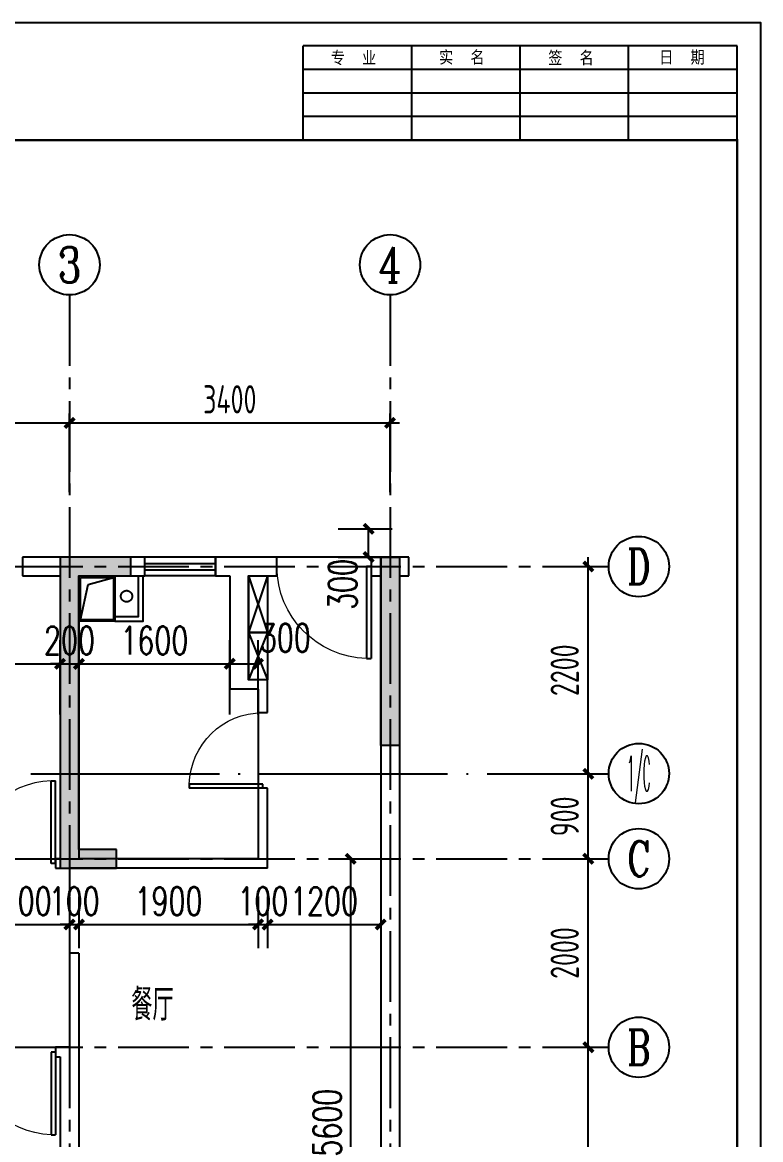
# Model space of a CAD drawing. Header units: millimetres. Extents: x -133666 to 880576, y -269375 to 86941.
# Drawn here: x 29374 to 37204, y -11248 to 605 of the extents above; entities that cross this region are included whole.
import ezdxf
from ezdxf.enums import TextEntityAlignment as Align

# ---------------------------------------------------------------- set-up
doc = ezdxf.new("R2010")
doc.units = ezdxf.units.MM
doc.header["$LTSCALE"] = 1000
for name, pattern in [('6#轴网(1-4)20181120$0$11 12 17 18 19 20 21 22-ZW$0$DOTE', [2.42, 2, -0.2, 0.02, -0.2]), ('CENTER', [50.8, 31.75, -6.35, 6.35, -6.35]), ('CENTER2', [1.125, 0.75, -0.125, 0.125, -0.125]), ('PS', [3200, 1500, -200, 1500])]:
    doc.linetypes.add(name, pattern=pattern)
doc.layers.get('0').update_dxf_attribs({"linetype": 'CONTINUOUS'})
doc.layers.get('Defpoints').update_dxf_attribs({"color": 6, "linetype": 'CONTINUOUS'})
for name, color, linetype in [('6#轴网(1-4)20181120$0$11 12 17 18 19 20 21 22-ZW$0$AXIS_轴号_A', 8, 'CONTINUOUS'), ('6#轴网(1-4)20181120$0$11 12 17 18 19 20 21 22-ZW$0$AXIS_轴文_A', 8, 'CONTINUOUS'), ('6#轴网(1-4)20181120$0$11 12 17 18 19 20 21 22-ZW$0$AXIS_轴线_A', 8, '6#轴网(1-4)20181120$0$11 12 17 18 19 20 21 22-ZW$0$DOTE'), ('6#轴网(1-4)20181120$0$AXIS_TEXT', 8, 'CONTINUOUS'), ('A-FUR', 8, 'CONTINUOUS'), ('A-烟气道', 105, 'CONTINUOUS'), ('A-第三道尺寸线', 105, 'CONTINUOUS'), ('AXIS', 253, 'CENTER'), ('BORDER', 7, 'CONTINUOUS'), ('DIM', 3, 'CONTINUOUS'), ('PS', 6, 'PS'), ('PUB_HATCH', 8, 'CONTINUOUS'), ('PUB_TEXT', 7, 'CONTINUOUS'), ('TEXT', 7, 'CONTINUOUS'), ('TQ', 7, 'CONTINUOUS'), ('WALL', 2, 'CONTINUOUS'), ('WINDOW', 4, 'CONTINUOUS'), ('剪力墙', 6, 'CONTINUOUS')]:
    doc.layers.add(name, color=color, linetype=linetype)
doc.styles.add('6#轴网(1-4)20181120$0$11 12 17 18 19 20 21 22-ZW$0$_TCH_AXIS', font='COMPLEX', dxfattribs={"bigfont": 'GBCBIG'})
doc.styles.add('6#轴网(1-4)20181120$0$COMPLEX', font='COMPLEX')
doc.styles.add('_TCH_DIM_T3', font='SIMPLEX.shx', dxfattribs={"width": 0.705882, "bigfont": 'GBCBIG.shx'})
doc.styles.get("Standard").update_dxf_attribs({"font": 'tssdeng.shx', "bigfont": 'tssdchn.shx'})
doc.styles.add('TSSD_NORM', font='tssdeng.shx', dxfattribs={"bigfont": 'hztxt.shx'})
doc.styles.add('ZZ', font='tssdeng.shx', dxfattribs={"width": 0.7, "bigfont": 'tssdchn.shx'})
doc.dimstyles.new('_TCH_ARCH&&100', dxfattribs={"dimtxt": 297.5, "dimasz": 100, "dimexe": 250, "dimexo": 300, "dimgap": 100, "dimtad": 1, "dimdec": 0, "dimzin": 0, "dimdsep": 46, "dimtxsty": '_TCH_DIM_T3', "dimblk": 'ARCHTICK', "dimcen": 0.09, "dimclrt": 7, "dimazin": 2, "dimtfac": 1, "dimtdec": 0, "dimtix": 1, "dimtmove": 2, "dimatfit": 3, "dimfxl": 0, "dimtolj": 1, "dimtzin": 0, "dimarcsym": 0})
doc.dimstyles.new('TSSD_100_100', dxfattribs={"dimtxt": 300, "dimasz": 100, "dimexe": 100, "dimexo": 250, "dimgap": 100, "dimtad": 1, "dimdec": 0, "dimzin": 0, "dimdsep": 46, "dimtxsty": 'ZZ', "dimblk": 'ARCHTICK', "dimcen": 0, "dimdle": 100, "dimclrd": 256, "dimclrt": 7, "dimadec": 0, "dimazin": 0, "dimtfac": 1, "dimtdec": 0, "dimtix": 1, "dimtmove": 2, "dimatfit": 3, "dimfxl": 0, "dimtolj": 1, "dimtzin": 0, "dimarcsym": 0})

# ---------------------------------------------------------------- blocks, each defined once
blk = doc.blocks.new('_ArchTick')
at = {"color": 0, "linetype": 'ByBlock', "const_width": 0.4}
blk.add_lwpolyline([(-0.5, -0.5), (0.5, 0.5)], dxfattribs=at)
blk = doc.blocks.new('*D822')
at = {"layer": 'A-第三道尺寸线', "color": 0, "lineweight": -2, "transparency": 16777216}
for p, q in [((32724, -4769), (33296, -4769)), ((33046, -5069), (33046, -4769)), ((32724, -5069), (33296, -5069))]:
    blk.add_line(p, q, dxfattribs=at)
at = {"layer": 'Defpoints', "color": 0, "transparency": 16777216}
for p in [(32424, -4769), (33046, -4769), (32424, -5069)]:
    blk.add_point(p, dxfattribs=at)
at = {"layer": 'A-第三道尺寸线', "color": 0, "lineweight": -2, "transparency": 16777216, "xscale": 100, "yscale": 100, "zscale": 100}
for p, rotation in [((33046, -4769), 90), ((33046, -5069), 270)]:
    blk.add_blockref('_ArchTick', p, dxfattribs=dict(at, rotation=rotation))
at = {"layer": 'A-第三道尺寸线', "color": 7, "transparency": 16777216, "insert": (32771, -5358), "char_height": 297.5, "attachment_point": 5, "rotation": 90, "style": '_TCH_DIM_T3'}
blk.add_mtext('\\A1;300', dxfattribs=at)
blk = doc.blocks.new('6#轴网(1-4)20181120$0$_AXISO')
at = {"color": 8}
blk.add_circle((0, 0), 0.5, dxfattribs=at)
at = {"layer": '6#轴网(1-4)20181120$0$AXIS_TEXT', "color": 8, "style": '6#轴网(1-4)20181120$0$COMPLEX', "width": 1.041667}
blk.add_attdef('A', text='', height=0.56, dxfattribs=at).set_placement((-0.25, -0.28), (0.25, -0.28), align=Align.FIT)
blk = doc.blocks.new('*D353')
at = {"layer": 'Defpoints', "color": 0, "transparency": 16777216}
for p in [(6800, 10424), (3400, 9440), (6800, 9440)]:
    blk.add_point(p, dxfattribs=at)
at = {"layer": 'DIM', "color": 0, "lineweight": -2, "transparency": 16777216}
for p, q in [((3400, 9690), (3400, 10524)), ((6800, 9690), (6800, 10524))]:
    blk.add_line(p, q, dxfattribs=at)
at = {"layer": 'DIM', "lineweight": -2, "transparency": 16777216}
blk.add_line((3300, 10424), (6900, 10424), dxfattribs=at)
at = {"layer": 'DIM', "lineweight": -2, "transparency": 16777216, "xscale": 100, "yscale": 100, "zscale": 100, "rotation": 180}
blk.add_blockref('_ArchTick', (3400, 10424), dxfattribs=at)
at = {"layer": 'DIM', "lineweight": -2, "transparency": 16777216, "xscale": 100, "yscale": 100, "zscale": 100}
blk.add_blockref('_ArchTick', (6800, 10424), dxfattribs=at)
at = {"layer": 'DIM', "color": 7, "transparency": 16777216, "insert": (5100, 10674), "char_height": 300, "attachment_point": 5, "style": 'ZZ'}
blk.add_mtext('\\A1;3400', dxfattribs=at)
blk = doc.blocks.new('*D355')
at = {"layer": 'Defpoints', "color": 0, "transparency": 16777216}
for p in [(8739, 3800), (8902, 3800), (8739, 100)]:
    blk.add_point(p, dxfattribs=at)
at = {"layer": 'DIM', "lineweight": -2, "transparency": 16777216}
blk.add_line((8902, 0), (8902, 3900), dxfattribs=at)
at = {"layer": 'DIM', "color": 0, "lineweight": -2, "transparency": 16777216}
for p, q in [((8989, 3800), (9002, 3800)), ((8989, 100), (9002, 100))]:
    blk.add_line(p, q, dxfattribs=at)
at = {"layer": 'DIM', "lineweight": -2, "transparency": 16777216, "xscale": 100, "yscale": 100, "zscale": 100}
for p, rotation in [((8902, 3800), 90), ((8902, 100), 270)]:
    blk.add_blockref('_ArchTick', p, dxfattribs=dict(at, rotation=rotation))
at = {"layer": 'DIM', "color": 7, "transparency": 16777216, "insert": (8652, 1950), "char_height": 300, "attachment_point": 5, "rotation": 90, "style": 'ZZ'}
blk.add_mtext('\\A1;3700', dxfattribs=at)
blk = doc.blocks.new('*D356')
at = {"layer": 'Defpoints', "color": 0, "transparency": 16777216}
for p in [(8739, 5800), (8902, 5800), (8739, 3800)]:
    blk.add_point(p, dxfattribs=at)
at = {"layer": 'DIM', "lineweight": -2, "transparency": 16777216}
blk.add_line((8902, 3700), (8902, 5900), dxfattribs=at)
at = {"layer": 'DIM', "color": 0, "lineweight": -2, "transparency": 16777216}
for p, q in [((8989, 5800), (9002, 5800)), ((8989, 3800), (9002, 3800))]:
    blk.add_line(p, q, dxfattribs=at)
at = {"layer": 'DIM', "lineweight": -2, "transparency": 16777216, "xscale": 100, "yscale": 100, "zscale": 100}
for p, rotation in [((8902, 5800), 90), ((8902, 3800), 270)]:
    blk.add_blockref('_ArchTick', p, dxfattribs=dict(at, rotation=rotation))
at = {"layer": 'DIM', "color": 7, "transparency": 16777216, "insert": (8652, 4800), "char_height": 300, "attachment_point": 5, "rotation": 90, "style": 'ZZ'}
blk.add_mtext('\\A1;2000', dxfattribs=at)
blk = doc.blocks.new('*D357')
at = {"layer": 'Defpoints', "color": 0, "transparency": 16777216}
for p in [(8739, 6700), (8902, 6700), (8739, 5800)]:
    blk.add_point(p, dxfattribs=at)
at = {"layer": 'DIM', "lineweight": -2, "transparency": 16777216}
blk.add_line((8902, 5700), (8902, 6800), dxfattribs=at)
at = {"layer": 'DIM', "color": 0, "lineweight": -2, "transparency": 16777216}
for p, q in [((8989, 6700), (9002, 6700)), ((8989, 5800), (9002, 5800))]:
    blk.add_line(p, q, dxfattribs=at)
at = {"layer": 'DIM', "lineweight": -2, "transparency": 16777216, "xscale": 100, "yscale": 100, "zscale": 100}
for p, rotation in [((8902, 6700), 90), ((8902, 5800), 270)]:
    blk.add_blockref('_ArchTick', p, dxfattribs=dict(at, rotation=rotation))
at = {"layer": 'DIM', "color": 7, "transparency": 16777216, "insert": (8652, 6250), "char_height": 300, "attachment_point": 5, "rotation": 90, "style": 'ZZ'}
blk.add_mtext('\\A1;900', dxfattribs=at)
blk = doc.blocks.new('*D358')
at = {"layer": 'Defpoints', "color": 0, "transparency": 16777216}
for p in [(8739, 8900), (8902, 8900), (8739, 6700)]:
    blk.add_point(p, dxfattribs=at)
at = {"layer": 'DIM', "lineweight": -2, "transparency": 16777216}
blk.add_line((8902, 6600), (8902, 9000), dxfattribs=at)
at = {"layer": 'DIM', "color": 0, "lineweight": -2, "transparency": 16777216}
for p, q in [((8989, 8900), (9002, 8900)), ((8989, 6700), (9002, 6700))]:
    blk.add_line(p, q, dxfattribs=at)
at = {"layer": 'DIM', "lineweight": -2, "transparency": 16777216, "xscale": 100, "yscale": 100, "zscale": 100}
for p, rotation in [((8902, 8900), 90), ((8902, 6700), 270)]:
    blk.add_blockref('_ArchTick', p, dxfattribs=dict(at, rotation=rotation))
at = {"layer": 'DIM', "color": 7, "transparency": 16777216, "insert": (8652, 7800), "char_height": 300, "attachment_point": 5, "rotation": 90, "style": 'ZZ'}
blk.add_mtext('\\A1;2200', dxfattribs=at)
blk = doc.blocks.new('*D360')
at = {"layer": 'Defpoints', "color": 0, "transparency": 16777216}
for p in [(3400, 10424), (800, 9440), (3400, 9440)]:
    blk.add_point(p, dxfattribs=at)
at = {"layer": 'DIM', "color": 0, "lineweight": -2, "transparency": 16777216}
for p, q in [((800, 9690), (800, 10524)), ((3400, 9690), (3400, 10524))]:
    blk.add_line(p, q, dxfattribs=at)
at = {"layer": 'DIM', "lineweight": -2, "transparency": 16777216}
blk.add_line((700, 10424), (3500, 10424), dxfattribs=at)
at = {"layer": 'DIM', "lineweight": -2, "transparency": 16777216, "xscale": 100, "yscale": 100, "zscale": 100, "rotation": 180}
blk.add_blockref('_ArchTick', (800, 10424), dxfattribs=at)
at = {"layer": 'DIM', "lineweight": -2, "transparency": 16777216, "xscale": 100, "yscale": 100, "zscale": 100}
blk.add_blockref('_ArchTick', (3400, 10424), dxfattribs=at)
at = {"layer": 'DIM', "color": 7, "transparency": 16777216, "insert": (2100, 10674), "char_height": 300, "attachment_point": 5, "style": 'ZZ'}
blk.add_mtext('\\A1;2600', dxfattribs=at)
blk = doc.blocks.new('_TSHQ_H')
at = {"layer": 'TQ'}
for p, q in [((-92, 0), (-92, 20)), ((0, 20), (-92, 20)), ((-69, 0), (-69, 20)), ((-46, 0), (-46, 20)), ((-23, 0), (-23, 20)), ((0, 0), (0, 20)), ((0, 15), (-92, 15)), ((0, 10), (-92, 10)), ((0, 5), (-92, 5))]:
    blk.add_line(p, q, dxfattribs=at)
at = {"layer": 'TEXT', "style": 'TSSD_NORM'}
for s, p in [('专  业', (-81.37, 15.89)), ('实  名', (-58.38, 16)), ('签  名', (-35.23, 15.89)), ('日  期', (-11.69, 16))]:
    blk.add_text(s, height=3, dxfattribs=at).set_placement(p, align=Align.CENTER)
blk = doc.blocks.new('B20190319225928')
at = {"layer": 'BORDER'}
blk.add_lwpolyline([(0, 0), (0, 29700), (42000, 29700), (42000, 0)], close=True, dxfattribs=at)
at = {"layer": 'BORDER', "const_width": 50}
blk.add_lwpolyline([(2500, 500), (2500, 29200), (41500, 29200), (41500, 500)], close=True, dxfattribs=at)
at = {"layer": 'BORDER', "xscale": 100, "yscale": 100, "zscale": 100, "rotation": 90}
blk.add_blockref('_TSHQ_H', (2500, 29200), dxfattribs=at)
blk = doc.blocks.new('$DorLib2D$00000001')
for p, q in [((0.45, 0.975), (0.5, 0.975)), ((0.45, 0), (0.45, 0.975)), ((0.5, 0), (0.5, 0.975)), ((0.5, 0), (0.45, 0))]:
    blk.add_line(p, q)
at = {"lineweight": 13}
blk.add_arc((0.475, 0), 0.975, 91.4693, 180, dxfattribs=at)
blk = doc.blocks.new('$TCHSYS$WIN2D')
for p, q in [((-0.5, 0.5), (0.5, 0.5)), ((-0.5, 0.5), (-0.5, -0.5)), ((0.5, 0.5), (0.5, -0.5)), ((0.5, 0.167), (-0.5, 0.167)), ((0.5, -0.167), (-0.5, -0.167)), ((-0.5, -0.5), (0.5, -0.5))]:
    blk.add_line(p, q)
blk = doc.blocks.new('*D826')
at = {"layer": 'A-第三道尺寸线', "color": 0, "lineweight": -2, "transparency": 16777216}
for p, q in [((32620, -8269), (33106, -8269)), ((32856, -13869), (32856, -8269)), ((32620, -13869), (33106, -13869))]:
    blk.add_line(p, q, dxfattribs=at)
at = {"layer": 'Defpoints', "color": 0, "transparency": 16777216}
for p in [(32320, -8269), (32856, -8269), (32320, -13869)]:
    blk.add_point(p, dxfattribs=at)
at = {"layer": 'A-第三道尺寸线', "color": 0, "lineweight": -2, "transparency": 16777216, "xscale": 100, "yscale": 100, "zscale": 100}
for p, rotation in [((32856, -8269), 90), ((32856, -13869), 270)]:
    blk.add_blockref('_ArchTick', p, dxfattribs=dict(at, rotation=rotation))
at = {"layer": 'A-第三道尺寸线', "color": 7, "transparency": 16777216, "insert": (32607, -11069), "char_height": 297.5, "attachment_point": 5, "rotation": 90, "style": '_TCH_DIM_T3'}
blk.add_mtext('\\A1;5600', dxfattribs=at)
blk = doc.blocks.new('*D827')
at = {"layer": 'A-第三道尺寸线', "color": 0, "lineweight": -2, "transparency": 16777216}
for p, q in [((27374, -6739), (27374, -5951)), ((29774, -6739), (29774, -5951)), ((27374, -6201), (29774, -6201))]:
    blk.add_line(p, q, dxfattribs=at)
at = {"layer": 'Defpoints', "color": 0, "transparency": 16777216}
for p in [(29774, -6201), (27374, -7039), (29774, -7039)]:
    blk.add_point(p, dxfattribs=at)
at = {"layer": 'A-第三道尺寸线', "color": 0, "lineweight": -2, "transparency": 16777216, "xscale": 100, "yscale": 100, "zscale": 100, "rotation": 180}
blk.add_blockref('_ArchTick', (27374, -6201), dxfattribs=at)
at = {"layer": 'A-第三道尺寸线', "color": 0, "lineweight": -2, "transparency": 16777216, "xscale": 100, "yscale": 100, "zscale": 100}
blk.add_blockref('_ArchTick', (29774, -6201), dxfattribs=at)
at = {"layer": 'A-第三道尺寸线', "color": 7, "transparency": 16777216, "insert": (28574, -5952), "char_height": 297.5, "attachment_point": 5, "style": '_TCH_DIM_T3'}
blk.add_mtext('\\A1;2400', dxfattribs=at)
blk = doc.blocks.new('*D828')
at = {"layer": 'A-第三道尺寸线', "color": 0, "lineweight": -2, "transparency": 16777216}
for p, q in [((29774, -6739), (29774, -5951)), ((29974, -6739), (29974, -5951)), ((29774, -6201), (29674, -6201)), ((29774, -6201), (29974, -6201)), ((29974, -6201), (30074, -6201))]:
    blk.add_line(p, q, dxfattribs=at)
at = {"layer": 'Defpoints', "color": 0, "transparency": 16777216}
for p in [(29974, -6201), (29774, -7039), (29974, -7039)]:
    blk.add_point(p, dxfattribs=at)
at = {"layer": 'A-第三道尺寸线', "color": 0, "lineweight": -2, "transparency": 16777216, "xscale": 100, "yscale": 100, "zscale": 100}
blk.add_blockref('_ArchTick', (29774, -6201), dxfattribs=at)
at = {"layer": 'A-第三道尺寸线', "color": 0, "lineweight": -2, "transparency": 16777216, "xscale": 100, "yscale": 100, "zscale": 100, "rotation": 180}
blk.add_blockref('_ArchTick', (29974, -6201), dxfattribs=at)
at = {"layer": 'A-第三道尺寸线', "color": 7, "transparency": 16777216, "insert": (29874, -5952), "char_height": 297.5, "attachment_point": 5, "style": '_TCH_DIM_T3'}
blk.add_mtext('\\A1;200', dxfattribs=at)
blk = doc.blocks.new('*D829')
at = {"layer": 'A-第三道尺寸线', "color": 0, "lineweight": -2, "transparency": 16777216}
for p, q in [((29974, -6739), (29974, -5951)), ((31574, -6739), (31574, -5951)), ((29974, -6201), (31574, -6201))]:
    blk.add_line(p, q, dxfattribs=at)
at = {"layer": 'Defpoints', "color": 0, "transparency": 16777216}
for p in [(31574, -6201), (29974, -7039), (31574, -7039)]:
    blk.add_point(p, dxfattribs=at)
at = {"layer": 'A-第三道尺寸线', "color": 0, "lineweight": -2, "transparency": 16777216, "xscale": 100, "yscale": 100, "zscale": 100, "rotation": 180}
blk.add_blockref('_ArchTick', (29974, -6201), dxfattribs=at)
at = {"layer": 'A-第三道尺寸线', "color": 0, "lineweight": -2, "transparency": 16777216, "xscale": 100, "yscale": 100, "zscale": 100}
blk.add_blockref('_ArchTick', (31574, -6201), dxfattribs=at)
at = {"layer": 'A-第三道尺寸线', "color": 7, "transparency": 16777216, "insert": (30774, -5952), "char_height": 297.5, "attachment_point": 5, "style": '_TCH_DIM_T3'}
blk.add_mtext('\\A1;1600', dxfattribs=at)
blk = doc.blocks.new('*D830')
at = {"layer": 'A-第三道尺寸线', "color": 0, "lineweight": -2, "transparency": 16777216}
for p, q in [((31574, -6739), (31574, -5951)), ((31874, -6739), (31874, -5951)), ((31574, -6201), (31874, -6201))]:
    blk.add_line(p, q, dxfattribs=at)
at = {"layer": 'Defpoints', "color": 0, "transparency": 16777216}
for p in [(31874, -6201), (31574, -7039), (31874, -7039)]:
    blk.add_point(p, dxfattribs=at)
at = {"layer": 'A-第三道尺寸线', "color": 0, "lineweight": -2, "transparency": 16777216, "xscale": 100, "yscale": 100, "zscale": 100, "rotation": 180}
blk.add_blockref('_ArchTick', (31574, -6201), dxfattribs=at)
at = {"layer": 'A-第三道尺寸线', "color": 0, "lineweight": -2, "transparency": 16777216, "xscale": 100, "yscale": 100, "zscale": 100}
blk.add_blockref('_ArchTick', (31874, -6201), dxfattribs=at)
at = {"layer": 'A-第三道尺寸线', "color": 7, "transparency": 16777216, "insert": (32163, -5926), "char_height": 297.5, "attachment_point": 5, "style": '_TCH_DIM_T3'}
blk.add_mtext('\\A1;300', dxfattribs=at)
blk = doc.blocks.new('*D832')
at = {"layer": 'A-第三道尺寸线', "color": 0, "lineweight": -2, "transparency": 16777216}
for p, q in [((28774, -8669), (28774, -9216)), ((29874, -8669), (29874, -9216)), ((28774, -8966), (29874, -8966))]:
    blk.add_line(p, q, dxfattribs=at)
at = {"layer": 'Defpoints', "color": 0, "transparency": 16777216}
for p in [(28774, -8369), (29874, -8369), (29874, -8966)]:
    blk.add_point(p, dxfattribs=at)
at = {"layer": 'A-第三道尺寸线', "color": 0, "lineweight": -2, "transparency": 16777216, "xscale": 100, "yscale": 100, "zscale": 100, "rotation": 180}
blk.add_blockref('_ArchTick', (28774, -8966), dxfattribs=at)
at = {"layer": 'A-第三道尺寸线', "color": 0, "lineweight": -2, "transparency": 16777216, "xscale": 100, "yscale": 100, "zscale": 100}
blk.add_blockref('_ArchTick', (29874, -8966), dxfattribs=at)
at = {"layer": 'A-第三道尺寸线', "color": 7, "transparency": 16777216, "insert": (29324, -8717), "char_height": 297.5, "attachment_point": 5, "style": '_TCH_DIM_T3'}
blk.add_mtext('\\A1;1100', dxfattribs=at)
blk = doc.blocks.new('*D833')
at = {"layer": 'A-第三道尺寸线', "color": 0, "lineweight": -2, "transparency": 16777216}
for p, q in [((29874, -8669), (29874, -9216)), ((29974, -8669), (29974, -9216)), ((29874, -8966), (29774, -8966)), ((29874, -8966), (29974, -8966)), ((29974, -8966), (30074, -8966))]:
    blk.add_line(p, q, dxfattribs=at)
at = {"layer": 'Defpoints', "color": 0, "transparency": 16777216}
for p in [(29874, -8369), (29974, -8369), (29974, -8966)]:
    blk.add_point(p, dxfattribs=at)
at = {"layer": 'A-第三道尺寸线', "color": 0, "lineweight": -2, "transparency": 16777216, "xscale": 100, "yscale": 100, "zscale": 100}
blk.add_blockref('_ArchTick', (29874, -8966), dxfattribs=at)
at = {"layer": 'A-第三道尺寸线', "color": 0, "lineweight": -2, "transparency": 16777216, "xscale": 100, "yscale": 100, "zscale": 100, "rotation": 180}
blk.add_blockref('_ArchTick', (29974, -8966), dxfattribs=at)
at = {"layer": 'A-第三道尺寸线', "color": 7, "transparency": 16777216, "insert": (29924, -8717), "char_height": 297.5, "attachment_point": 5, "style": '_TCH_DIM_T3'}
blk.add_mtext('\\A1;100', dxfattribs=at)
blk = doc.blocks.new('*D834')
at = {"layer": 'A-第三道尺寸线', "color": 0, "lineweight": -2, "transparency": 16777216}
for p, q in [((29974, -8669), (29974, -9216)), ((31874, -8669), (31874, -9216)), ((29974, -8966), (31874, -8966))]:
    blk.add_line(p, q, dxfattribs=at)
at = {"layer": 'Defpoints', "color": 0, "transparency": 16777216}
for p in [(29974, -8369), (31874, -8369), (31874, -8966)]:
    blk.add_point(p, dxfattribs=at)
at = {"layer": 'A-第三道尺寸线', "color": 0, "lineweight": -2, "transparency": 16777216, "xscale": 100, "yscale": 100, "zscale": 100, "rotation": 180}
blk.add_blockref('_ArchTick', (29974, -8966), dxfattribs=at)
at = {"layer": 'A-第三道尺寸线', "color": 0, "lineweight": -2, "transparency": 16777216, "xscale": 100, "yscale": 100, "zscale": 100}
blk.add_blockref('_ArchTick', (31874, -8966), dxfattribs=at)
at = {"layer": 'A-第三道尺寸线', "color": 7, "transparency": 16777216, "insert": (30924, -8717), "char_height": 297.5, "attachment_point": 5, "style": '_TCH_DIM_T3'}
blk.add_mtext('\\A1;1900', dxfattribs=at)
blk = doc.blocks.new('*D835')
at = {"layer": 'A-第三道尺寸线', "color": 0, "lineweight": -2, "transparency": 16777216}
for p, q in [((31874, -8669), (31874, -9216)), ((31974, -8669), (31974, -9216)), ((31874, -8966), (31774, -8966)), ((31874, -8966), (31974, -8966)), ((31974, -8966), (32074, -8966))]:
    blk.add_line(p, q, dxfattribs=at)
at = {"layer": 'Defpoints', "color": 0, "transparency": 16777216}
for p in [(31874, -8369), (31974, -8369), (31974, -8966)]:
    blk.add_point(p, dxfattribs=at)
at = {"layer": 'A-第三道尺寸线', "color": 0, "lineweight": -2, "transparency": 16777216, "xscale": 100, "yscale": 100, "zscale": 100}
blk.add_blockref('_ArchTick', (31874, -8966), dxfattribs=at)
at = {"layer": 'A-第三道尺寸线', "color": 0, "lineweight": -2, "transparency": 16777216, "xscale": 100, "yscale": 100, "zscale": 100, "rotation": 180}
blk.add_blockref('_ArchTick', (31974, -8966), dxfattribs=at)
at = {"layer": 'A-第三道尺寸线', "color": 7, "transparency": 16777216, "insert": (31924, -8717), "char_height": 297.5, "attachment_point": 5, "style": '_TCH_DIM_T3'}
blk.add_mtext('\\A1;100', dxfattribs=at)
blk = doc.blocks.new('*D836')
at = {"layer": 'A-第三道尺寸线', "color": 0, "lineweight": -2, "transparency": 16777216}
for p, q in [((31974, -8669), (31974, -9216)), ((33174, -8669), (33174, -9216)), ((31974, -8966), (33174, -8966))]:
    blk.add_line(p, q, dxfattribs=at)
at = {"layer": 'Defpoints', "color": 0, "transparency": 16777216}
for p in [(31974, -8369), (33174, -8369), (33174, -8966)]:
    blk.add_point(p, dxfattribs=at)
at = {"layer": 'A-第三道尺寸线', "color": 0, "lineweight": -2, "transparency": 16777216, "xscale": 100, "yscale": 100, "zscale": 100, "rotation": 180}
blk.add_blockref('_ArchTick', (31974, -8966), dxfattribs=at)
at = {"layer": 'A-第三道尺寸线', "color": 0, "lineweight": -2, "transparency": 16777216, "xscale": 100, "yscale": 100, "zscale": 100}
blk.add_blockref('_ArchTick', (33174, -8966), dxfattribs=at)
at = {"layer": 'A-第三道尺寸线', "color": 7, "transparency": 16777216, "insert": (32574, -8717), "char_height": 297.5, "attachment_point": 5, "style": '_TCH_DIM_T3'}
blk.add_mtext('\\A1;1200', dxfattribs=at)
blk = doc.blocks.new('B20190222125856')
at = {"layer": '6#轴网(1-4)20181120$0$11 12 17 18 19 20 21 22-ZW$0$AXIS_轴线_A'}
blk.add_line((2989.5, 6700), (9118.2, 6700), dxfattribs=at)
at = {"layer": 'AXIS', "linetype": 'CENTER2'}
for p, q in [((3400, 11781), (3400, -2685.7)), ((6800, 11781), (6800, -2685.7)), ((-2834.7, 8900), (9118.1, 8900)), ((-2834.7, 5800), (9118.1, 5800)), ((-2834.7, 3800), (9118.1, 3800))]:
    blk.add_line(p, q, dxfattribs=at)
at = {"layer": '6#轴网(1-4)20181120$0$11 12 17 18 19 20 21 22-ZW$0$AXIS_轴号_A'}
ref = blk.add_blockref('6#轴网(1-4)20181120$0$_AXISO', (3400, 12101), dxfattribs=dict(at, xscale=640, yscale=640, zscale=640))
ref.add_attrib('A', '3', dxfattribs={"layer": '6#轴网(1-4)20181120$0$11 12 17 18 19 20 21 22-ZW$0$AXIS_轴文_A', "height": 372.8, "style": '6#轴网(1-4)20181120$0$11 12 17 18 19 20 21 22-ZW$0$_TCH_AXIS'}).set_placement((3275.7, 11914.6), (3524.3, 11914.6), align=Align.FIT)
ref = blk.add_blockref('6#轴网(1-4)20181120$0$_AXISO', (6800, 12101), dxfattribs=dict(at, xscale=640, yscale=640, zscale=640))
ref.add_attrib('A', '4', dxfattribs={"layer": '6#轴网(1-4)20181120$0$11 12 17 18 19 20 21 22-ZW$0$AXIS_轴文_A', "height": 372.8, "style": '6#轴网(1-4)20181120$0$11 12 17 18 19 20 21 22-ZW$0$_TCH_AXIS', "width": 0.875}).set_placement((6675.7, 11914.6), (6924.3, 11914.6), align=Align.FIT)
at = {"layer": '6#轴网(1-4)20181120$0$11 12 17 18 19 20 21 22-ZW$0$AXIS_轴号_A', "color": 6}
ref = blk.add_blockref('6#轴网(1-4)20181120$0$_AXISO', (9438.1, 8900), dxfattribs=dict(at, xscale=640, yscale=640, zscale=640))
ref.add_attrib('A', 'D', dxfattribs={"layer": '6#轴网(1-4)20181120$0$11 12 17 18 19 20 21 22-ZW$0$AXIS_轴文_A', "height": 372.8, "style": '6#轴网(1-4)20181120$0$11 12 17 18 19 20 21 22-ZW$0$_TCH_AXIS', "width": 0.823529}).set_placement((9313.9, 8713.6), (9562.4, 8713.6), align=Align.FIT)
ref = blk.add_blockref('6#轴网(1-4)20181120$0$_AXISO', (9438.2, 6703.8), dxfattribs=dict(at, xscale=640, yscale=640, zscale=640))
ref.add_attrib('A', '1/C', dxfattribs={"layer": '6#轴网(1-4)20181120$0$11 12 17 18 19 20 21 22-ZW$0$AXIS_轴文_A', "height": 372.76, "style": '6#轴网(1-4)20181120$0$11 12 17 18 19 20 21 22-ZW$0$_TCH_AXIS', "width": 0.269231}).set_placement((9313.9, 6517.5), (9562.4, 6517.5), align=Align.FIT)
ref = blk.add_blockref('6#轴网(1-4)20181120$0$_AXISO', (9438.1, 5800), dxfattribs=dict(at, xscale=640, yscale=640, zscale=640))
ref.add_attrib('A', 'C', dxfattribs={"layer": '6#轴网(1-4)20181120$0$11 12 17 18 19 20 21 22-ZW$0$AXIS_轴文_A', "height": 372.8, "style": '6#轴网(1-4)20181120$0$11 12 17 18 19 20 21 22-ZW$0$_TCH_AXIS', "width": 0.933333}).set_placement((9313.9, 5613.6), (9562.4, 5613.6), align=Align.FIT)
ref = blk.add_blockref('6#轴网(1-4)20181120$0$_AXISO', (9438.1, 3800), dxfattribs=dict(at, xscale=640, yscale=640, zscale=640))
ref.add_attrib('A', 'B', dxfattribs={"layer": '6#轴网(1-4)20181120$0$11 12 17 18 19 20 21 22-ZW$0$AXIS_轴文_A', "height": 372.8, "style": '6#轴网(1-4)20181120$0$11 12 17 18 19 20 21 22-ZW$0$_TCH_AXIS', "width": 0.823529}).set_placement((9313.9, 3613.6), (9562.4, 3613.6), align=Align.FIT)
at = {"layer": 'DIM'}
for base, p1, p2, picture, middle in [((3400, 10424), (800, 9440.5), (3400, 9440.5), '*D360', (2100, 10674)), ((6800, 10424), (3400, 9440.5), (6800, 9440.5), '*D353', (5100, 10674))]:
    dim = blk.add_linear_dim(base=base, p1=p1, p2=p2, dimstyle='TSSD_100_100', dxfattribs=at)
    dim.commit()
    dim.dimension.update_dxf_attribs({"geometry": picture, "text_midpoint": middle})
for base, p1, p2, picture, middle in [((8902.1, 8900), (8738.9, 6700), (8738.9, 8900), '*D358', (8652.1, 7800)), ((8902.1, 6700), (8738.9, 5800), (8738.9, 6700), '*D357', (8652.1, 6250)), ((8902.1, 5800), (8738.9, 3800), (8738.9, 5800), '*D356', (8652.1, 4800)), ((8902.1, 3800), (8738.9, 100), (8738.9, 3800), '*D355', (8652.1, 1950))]:
    dim = blk.add_linear_dim(base=base, p1=p1, p2=p2, angle=90, dimstyle='TSSD_100_100', dxfattribs=at)
    dim.commit()
    dim.dimension.update_dxf_attribs({"geometry": picture, "text_midpoint": middle})

msp = doc.modelspace()

# ---------------------------------------------------------------- hatches: boundary and pattern name
at = {"layer": 'PUB_HATCH'}
for points in [[(30374, -8168.7), (29974, -8168.7), (29974, -5268.7), (30524, -5268.7), (30524, -5068.7), (29774, -5068.7), (29774, -8368.7), (29974, -8368.7), (30374, -8368.7)], [(33174, -5068.7), (33374, -5068.7), (33374, -7068.7), (33174, -7068.7), (33174, -5268.7)]]:
    msp.add_hatch(color=256, dxfattribs=at).paths.add_polyline_path(points)

# ---------------------------------------------------------------- linework, layer by layer
at = {"layer": 'A-FUR'}
for p, q in [((31774, -5268.7), (31974, -5868.7)), ((31974, -5268.7), (31774, -5868.7)), ((31974, -5868.7), (31774, -6368.7)), ((31774, -5868.7), (31974, -6368.7))]:
    msp.add_line(p, q, dxfattribs=at)
for points in [[(31974, -5868.7), (31774, -5868.7), (31774, -5268.7), (31974, -5268.7)], [(31974, -6368.7), (31774, -6368.7), (31774, -5868.7), (31974, -5868.7)]]:
    msp.add_lwpolyline(points, close=True, dxfattribs=at)
at = {"layer": 'A-烟气道'}
for points in [[(29974, -5268.7), (30354, -5268.7), (30354, -5748.7), (29974, -5748.7)], [(29989, -5283.7), (30339, -5283.7), (30339, -5733.7), (29989, -5733.7)]]:
    msp.add_lwpolyline(points, close=True, dxfattribs=at)
msp.add_lwpolyline([(29989, -5733.7), (30071.8, -5360.8), (30339, -5283.7)], dxfattribs=at)
at = {"layer": 'PS', "ltscale": 0.5}
msp.add_circle((30479, -5483.7), 60, dxfattribs=at)
at = {"layer": 'WALL'}
for p, q in [((29874, -5068.7), (29374, -5068.7)), ((29374, -5068.7), (29374, -5268.7)), ((30674, -5068.7), (29874, -5068.7)), ((30674, -5268.7), (30674, -5068.7)), ((31674, -5068.7), (31424, -5068.7)), ((31424, -5068.7), (31424, -5268.7)), ((32074, -5068.7), (31674, -5068.7)), ((32074, -5268.7), (32074, -5068.7)), ((33374, -5068.7), (33074, -5068.7)), ((33074, -5068.7), (33074, -5268.7)), ((33174, -5068.7), (33174, -13968.7)), ((33474, -5068.7), (33174, -5068.7)), ((33374, -5068.7), (33374, -13968.7)), ((33474, -5268.7), (33474, -5068.7)), ((29374, -5268.7), (29774, -5268.7)), ((29774, -5268.7), (29774, -8268.7)), ((29974, -5268.7), (29974, -8268.7)), ((29974, -5268.7), (30674, -5268.7)), ((31424, -5268.7), (31574, -5268.7)), ((31574, -5268.7), (31574, -6468.7)), ((31774, -5268.7), (31774, -6368.7)), ((31774, -5268.7), (32074, -5268.7)), ((33074, -5268.7), (33174, -5268.7)), ((33174, -5268.7), (33174, -13868.7)), ((33374, -5268.7), (33374, -13868.7)), ((33374, -5268.7), (33474, -5268.7)), ((31974, -6368.7), (31774, -6368.7)), ((31974, -6718.7), (31974, -6368.7)), ((31874, -6468.7), (31574, -6468.7)), ((31874, -6468.7), (31874, -6718.7)), ((31874, -6718.7), (31974, -6718.7)), ((31974, -7518.7), (31874, -7518.7)), ((31874, -7518.7), (31874, -8268.7)), ((31974, -8368.7), (31974, -7518.7)), ((29774, -8268.7), (29724, -8268.7)), ((29724, -8268.7), (29724, -8368.7)), ((31874, -8268.7), (29974, -8268.7)), ((29724, -8368.7), (29874, -8368.7)), ((31974, -8368.7), (29874, -8368.7)), ((29874, -9268.7), (29874, -10268.7)), ((29974, -9268.7), (29874, -9268.7)), ((29974, -9268.7), (29974, -10268.7)), ((29874, -10268.7), (29724, -10268.7)), ((29724, -10268.7), (29724, -10368.7)), ((29974, -10268.7), (29974, -13868.7)), ((29724, -10368.7), (29774, -10368.7)), ((29774, -10368.7), (29774, -13868.7))]:
    msp.add_line(p, q, dxfattribs=at)
for points in [[(30354, -5748.7), (30654, -5748.7), (30654, -5268.7)], [(30354, -5698.7), (30604, -5698.7), (30604, -5268.7)]]:
    msp.add_lwpolyline(points, dxfattribs=at)
at = {"layer": 'WINDOW'}
for p, q in [((33074, -5068.7), (32074, -5068.7)), ((31874, -6718.7), (31874, -7518.7))]:
    msp.add_line(p, q, dxfattribs=at)
at = {"layer": '剪力墙', "elevation": 0}
for points in [[(30374, -8168.7), (29974, -8168.7), (29974, -5268.7), (30524, -5268.7), (30524, -5068.7), (29774, -5068.7), (29774, -8368.7), (29974, -8368.7), (30374, -8368.7)], [(33174, -5068.7), (33374, -5068.7), (33374, -7068.7), (33174, -7068.7), (33174, -5268.7)]]:
    msp.add_lwpolyline(points, close=True, dxfattribs=at)
msp.add_lwpolyline([(33174, -5268.7), (33174, -5268.7)], dxfattribs=at)

# ---------------------------------------------------------------- block references
at = {"layer": 'DIM'}
msp.add_blockref('B20190222125856', (26474, -14068.7), dxfattribs=at)
at = {"layer": 'WALL', "xscale": 0.5, "yscale": 0.5, "zscale": 0.5, "rotation": 270}
msp.add_blockref('B20190319225928', (22353.8, 604.5), dxfattribs=at)
at = {"layer": 'WINDOW'}
for name, p, xscale, yscale, zscale, rotation in [('$TCHSYS$WIN2D', (31049, -5168.7), 750, 200, 750, 180), ('$DorLib2D$00000001', (32574, -5168.7), -1000, 1000, -1000, 180), ('$DorLib2D$00000001', (31924, -7118.7), -800, 800, 800, 90), ('$DorLib2D$00000001', (29274, -10318.7), -900, 900, -900, 180)]:
    msp.add_blockref(name, p, dxfattribs=dict(at, xscale=xscale, yscale=yscale, zscale=zscale, rotation=rotation))
at = {"layer": 'WINDOW', "xscale": 900, "yscale": 900, "zscale": -900}
msp.add_blockref('$DorLib2D$00000001', (29274, -8318.7), dxfattribs=at)

# ---------------------------------------------------------------- texts
at = {"layer": 'PUB_TEXT', "width": 0.7}
msp.add_text('餐厅', height=337.59, dxfattribs=at).set_placement((30529.3, -9986.1))

# ---------------------------------------------------------------- dimensions: what is measured, and where the dimension line sits
at = {"layer": 'A-第三道尺寸线'}
for base, p1, p2, angle, picture, middle in [((33046.1, -4768.7), (32424.2, -5068.7), (32424.2, -4768.7), 90, '*D822', (32771.1, -5357.7)), ((31874, -6200.9), (31574, -7038.7), (31874, -7038.7), 0, '*D830', (32163, -5925.9))]:
    dim = msp.add_linear_dim(base=base, p1=p1, p2=p2, angle=angle, dimstyle='_TCH_ARCH&&100', dxfattribs=at)
    dim.commit()
    dim.dimension.update_dxf_attribs({"geometry": picture, "text_midpoint": middle, "dimtype": 161})
for p1, p2, distance, picture, middle in [((27374, -7038.7), (29774, -7038.7), 837.8, '*D827', (28574, -5952.2)), ((29774, -7038.7), (29974, -7038.7), 837.8, '*D828', (29874, -5952.2)), ((29974, -7038.7), (31574, -7038.7), 837.8, '*D829', (30774, -5952.2)), ((32320, -13868.7), (32320, -8268.7), -535.7, '*D826', (32606.9, -11068.7)), ((28774, -8368.7), (29874, -8368.7), -597.2, '*D832', (29324, -8717.2)), ((29874, -8368.7), (29974, -8368.7), -597.2, '*D833', (29924, -8717.2)), ((29974, -8368.7), (31874, -8368.7), -597.2, '*D834', (30924, -8717.2)), ((31874, -8368.7), (31974, -8368.7), -597.2, '*D835', (31924, -8717.2)), ((31974, -8368.7), (33174, -8368.7), -597.2, '*D836', (32574, -8717.2))]:
    dim = msp.add_aligned_dim(p1=p1, p2=p2, distance=distance, dimstyle='_TCH_ARCH&&100', dxfattribs=at)
    dim.commit()
    dim.dimension.update_dxf_attribs({"geometry": picture, "text_midpoint": middle})

doc.saveas('drawing.dxf')
